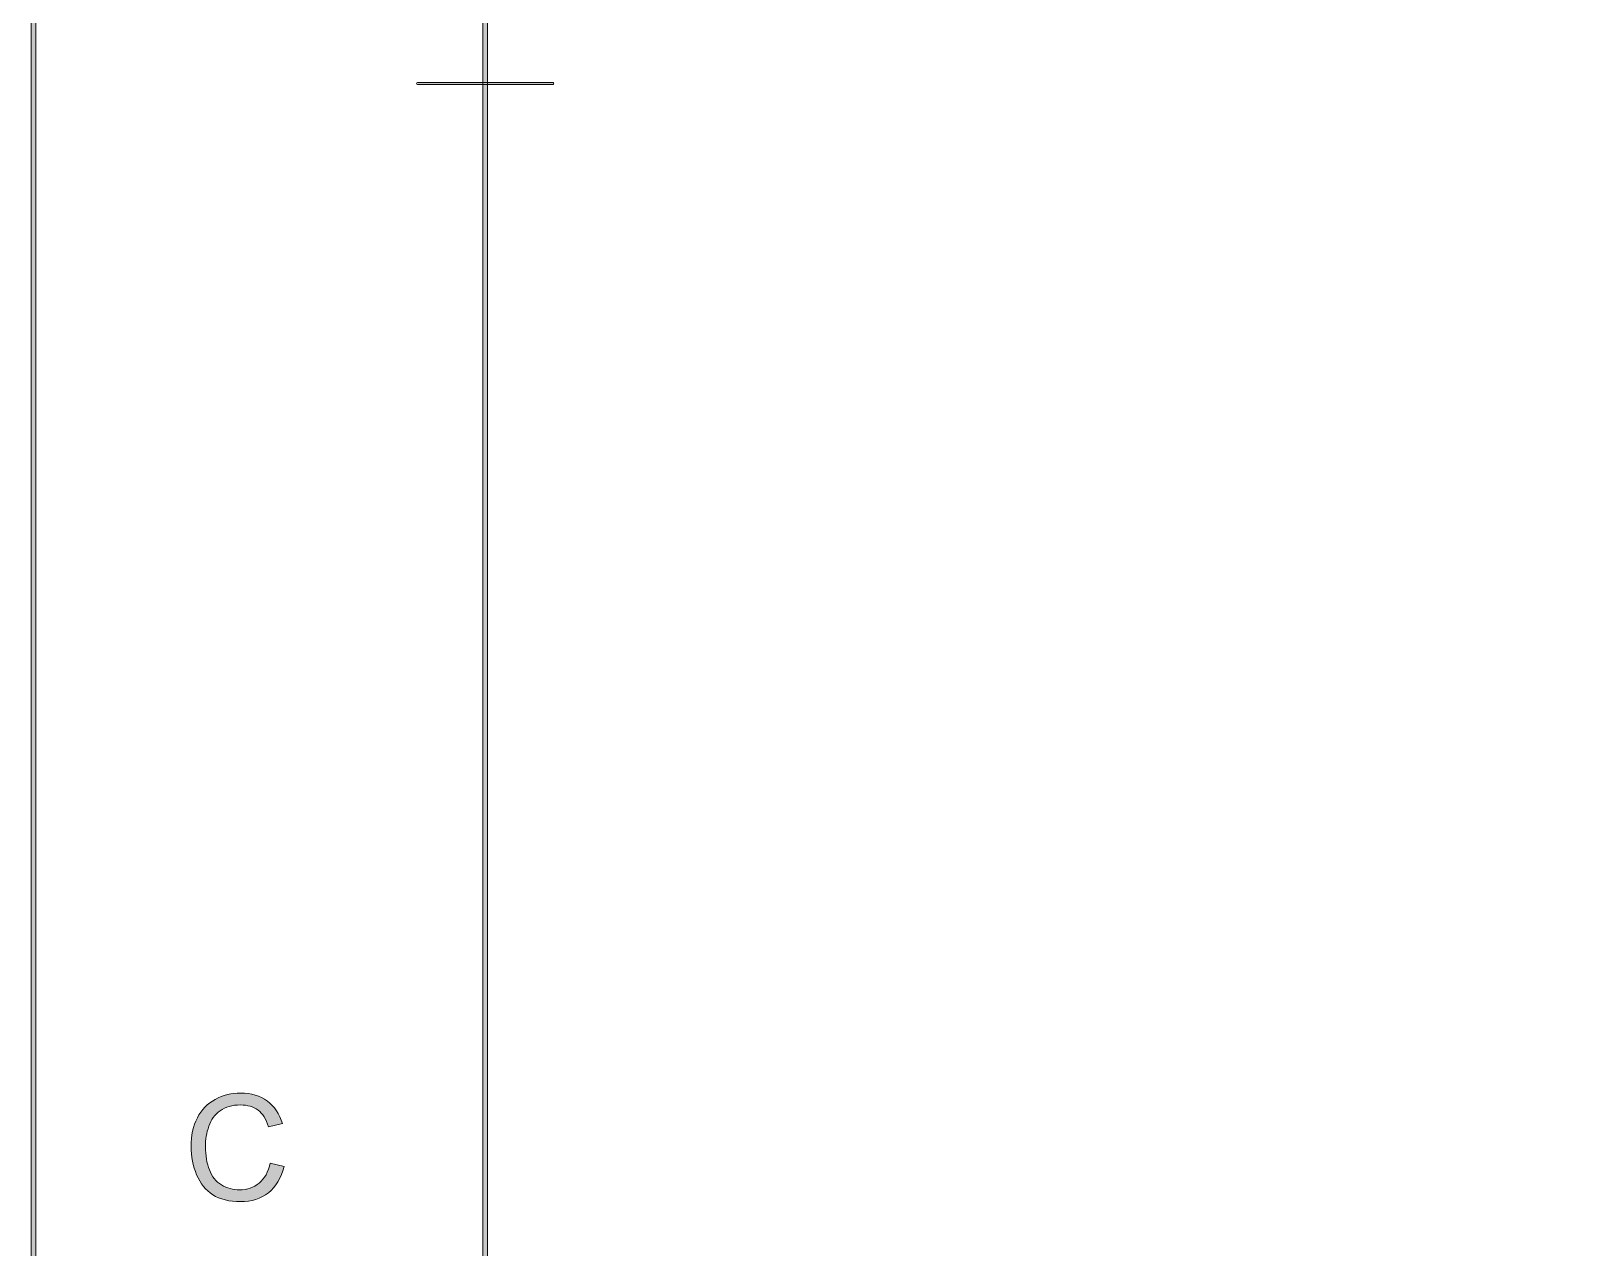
# Model space of a CAD drawing. Header units: inches. Extents: x 0.54 to 10.46, y 0.74 to 7.76.
# Drawn here: x 0.535 to 1.69, y 5.059 to 5.96 of the extents above; entities that cross this region are included whole.
import ezdxf

# ---------------------------------------------------------------- set-up
doc = ezdxf.new("R2010")
doc.units = ezdxf.units.IN
doc.header["$MEASUREMENT"] = 0
doc.layers.add('BG', color=7, linetype='Continuous')

# ---------------------------------------------------------------- blocks, each defined once
blk = doc.blocks.new('block 3')
at = {"layer": 'BG', "true_color": 0xffffff}
h = blk.add_hatch(color=7, dxfattribs=at)
h.dxf.hatch_style = 2
edge = h.paths.add_edge_path()
edge.add_spline(control_points=[(10.296, 0.9061), (10.296, 0.9061), (0.8711, 0.9061), (0.8711, 0.9061), (0.8702, 0.9061), (0.8694, 0.9069), (0.8694, 0.9079), (0.8694, 0.9079), (0.8694, 7.5922), (0.8694, 7.5922), (0.8694, 7.5931), (0.8702, 7.5939), (0.8711, 7.5939), (0.8711, 7.5939), (10.296, 7.5939), (10.296, 7.5939), (10.297, 7.5939), (10.2977, 7.5931), (10.2977, 7.5922), (10.2977, 7.5922), (10.2977, 0.9079), (10.2977, 0.9079), (10.2977, 0.9069), (10.297, 0.9061), (10.296, 0.9061)], knot_values=[0, 0, 0, 0, 1, 1, 1, 2, 2, 2, 3, 3, 3, 4, 4, 4, 5, 5, 5, 6, 6, 6, 7, 7, 7, 8, 8, 8, 8], degree=3, periodic=1)
h.paths.add_polyline_path([(0.8729, 0.9096), (10.2943, 0.9096), (10.2943, 7.5904), (0.8729, 7.5904)])
at = {"layer": 'BG', "lineweight": 0}
blk.add_lwpolyline([(0.8729, 0.9096), (10.2943, 0.9096), (10.2943, 7.5904), (0.8729, 7.5904), (0.8729, 0.9096)], dxfattribs=at)
blk.add_open_spline([(10.296, 0.9061), (10.296, 0.9061), (0.8711, 0.9061), (0.8711, 0.9061), (0.8702, 0.9061), (0.8694, 0.9069), (0.8694, 0.9079), (0.8694, 0.9079), (0.8694, 7.5922), (0.8694, 7.5922), (0.8694, 7.5931), (0.8702, 7.5939), (0.8711, 7.5939), (0.8711, 7.5939), (10.296, 7.5939), (10.296, 7.5939), (10.297, 7.5939), (10.2977, 7.5931), (10.2977, 7.5922), (10.2977, 7.5922), (10.2977, 0.9079), (10.2977, 0.9079), (10.2977, 0.9069), (10.297, 0.9061), (10.296, 0.9061)], degree=3, knots=[0, 0, 0, 0, 1, 1, 1, 2, 2, 2, 3, 3, 3, 4, 4, 4, 5, 5, 5, 6, 6, 6, 7, 7, 7, 8, 8, 8, 8], dxfattribs=at)
blk = doc.blocks.new('block 2')
at = {"layer": 'BG'}
blk.add_blockref('block 3', (0, 0), dxfattribs=at)
blk = doc.blocks.new('block 13')
at = {"layer": 'BG', "true_color": 0xffffff}
h = blk.add_hatch(color=7, dxfattribs=at)
h.dxf.hatch_style = 2
edge = h.paths.add_edge_path()
edge.add_spline(control_points=[(0.9213, 5.9204), (0.9213, 5.9204), (0.821, 5.9204), (0.821, 5.9204), (0.8206, 5.9204), (0.8203, 5.9207), (0.8203, 5.9211), (0.8203, 5.9215), (0.8206, 5.9218), (0.821, 5.9218), (0.821, 5.9218), (0.9213, 5.9218), (0.9213, 5.9218), (0.9216, 5.9218), (0.9219, 5.9215), (0.9219, 5.9211), (0.9219, 5.9207), (0.9216, 5.9204), (0.9213, 5.9204)], knot_values=[0, 0, 0, 0, 1, 1, 1, 2, 2, 2, 3, 3, 3, 4, 4, 4, 5, 5, 5, 6, 6, 6, 6], degree=3, periodic=1)
at = {"layer": 'BG', "lineweight": 0}
blk.add_open_spline([(0.9213, 5.9204), (0.9213, 5.9204), (0.821, 5.9204), (0.821, 5.9204), (0.8206, 5.9204), (0.8203, 5.9207), (0.8203, 5.9211), (0.8203, 5.9215), (0.8206, 5.9218), (0.821, 5.9218), (0.821, 5.9218), (0.9213, 5.9218), (0.9213, 5.9218), (0.9216, 5.9218), (0.9219, 5.9215), (0.9219, 5.9211), (0.9219, 5.9207), (0.9216, 5.9204), (0.9213, 5.9204)], degree=3, knots=[0, 0, 0, 0, 1, 1, 1, 2, 2, 2, 3, 3, 3, 4, 4, 4, 5, 5, 5, 6, 6, 6, 6], dxfattribs=at)
blk = doc.blocks.new('block 12')
at = {"layer": 'BG'}
blk.add_blockref('block 13', (0, 0), dxfattribs=at)
blk = doc.blocks.new('block 21')
at = {"layer": 'BG', "true_color": 0xffffff}
h = blk.add_hatch(color=7, dxfattribs=at)
h.dxf.hatch_style = 2
edge = h.paths.add_edge_path()
edge.add_spline(control_points=[(0.712, 5.122), (0.712, 5.122), (0.7223, 5.1194), (0.7223, 5.1194), (0.7201, 5.1109), (0.7163, 5.1045), (0.7107, 5.1), (0.705, 5.0956), (0.6982, 5.0934), (0.6901, 5.0934), (0.6817, 5.0934), (0.6749, 5.0951), (0.6696, 5.0985), (0.6644, 5.1019), (0.6604, 5.1068), (0.6576, 5.1133), (0.6549, 5.1198), (0.6535, 5.1268), (0.6535, 5.1342), (0.6535, 5.1423), (0.655, 5.1494), (0.6581, 5.1554), (0.6612, 5.1614), (0.6656, 5.166), (0.6714, 5.1691), (0.6771, 5.1723), (0.6834, 5.1738), (0.6902, 5.1738), (0.698, 5.1738), (0.7046, 5.1719), (0.7099, 5.1679), (0.7152, 5.1639), (0.7189, 5.1584), (0.721, 5.1512), (0.721, 5.1512), (0.7108, 5.1488), (0.7108, 5.1488), (0.709, 5.1544), (0.7064, 5.1586), (0.703, 5.1612), (0.6995, 5.1637), (0.6952, 5.165), (0.69, 5.165), (0.684, 5.165), (0.679, 5.1636), (0.675, 5.1607), (0.671, 5.1579), (0.6682, 5.154), (0.6666, 5.1492), (0.6649, 5.1444), (0.6641, 5.1394), (0.6641, 5.1342), (0.6641, 5.1276), (0.6651, 5.1218), (0.667, 5.1169), (0.6689, 5.112), (0.6719, 5.1083), (0.676, 5.1058), (0.6801, 5.1034), (0.6845, 5.1022), (0.6892, 5.1022), (0.695, 5.1022), (0.6999, 5.1038), (0.7039, 5.1072), (0.7079, 5.1105), (0.7106, 5.1154), (0.712, 5.122)], knot_values=[0, 0, 0, 0, 1, 1, 1, 2, 2, 2, 3, 3, 3, 4, 4, 4, 5, 5, 5, 6, 6, 6, 7, 7, 7, 8, 8, 8, 9, 9, 9, 10, 10, 10, 11, 11, 11, 12, 12, 12, 13, 13, 13, 14, 14, 14, 15, 15, 15, 16, 16, 16, 17, 17, 17, 18, 18, 18, 19, 19, 19, 20, 20, 20, 21, 21, 21, 22, 22, 22, 22], degree=3, periodic=1)
at = {"layer": 'BG', "lineweight": 0}
blk.add_open_spline([(0.712, 5.122), (0.712, 5.122), (0.7223, 5.1194), (0.7223, 5.1194), (0.7201, 5.1109), (0.7163, 5.1045), (0.7107, 5.1), (0.705, 5.0956), (0.6982, 5.0934), (0.6901, 5.0934), (0.6817, 5.0934), (0.6749, 5.0951), (0.6696, 5.0985), (0.6644, 5.1019), (0.6604, 5.1068), (0.6576, 5.1133), (0.6549, 5.1198), (0.6535, 5.1268), (0.6535, 5.1342), (0.6535, 5.1423), (0.655, 5.1494), (0.6581, 5.1554), (0.6612, 5.1614), (0.6656, 5.166), (0.6714, 5.1691), (0.6771, 5.1723), (0.6834, 5.1738), (0.6902, 5.1738), (0.698, 5.1738), (0.7046, 5.1719), (0.7099, 5.1679), (0.7152, 5.1639), (0.7189, 5.1584), (0.721, 5.1512), (0.721, 5.1512), (0.7108, 5.1488), (0.7108, 5.1488), (0.709, 5.1544), (0.7064, 5.1586), (0.703, 5.1612), (0.6995, 5.1637), (0.6952, 5.165), (0.69, 5.165), (0.684, 5.165), (0.679, 5.1636), (0.675, 5.1607), (0.671, 5.1579), (0.6682, 5.154), (0.6666, 5.1492), (0.6649, 5.1444), (0.6641, 5.1394), (0.6641, 5.1342), (0.6641, 5.1276), (0.6651, 5.1218), (0.667, 5.1169), (0.6689, 5.112), (0.6719, 5.1083), (0.676, 5.1058), (0.6801, 5.1034), (0.6845, 5.1022), (0.6892, 5.1022), (0.695, 5.1022), (0.6999, 5.1038), (0.7039, 5.1072), (0.7079, 5.1105), (0.7106, 5.1154), (0.712, 5.122)], degree=3, knots=[0, 0, 0, 0, 1, 1, 1, 2, 2, 2, 3, 3, 3, 4, 4, 4, 5, 5, 5, 6, 6, 6, 7, 7, 7, 8, 8, 8, 9, 9, 9, 10, 10, 10, 11, 11, 11, 12, 12, 12, 13, 13, 13, 14, 14, 14, 15, 15, 15, 16, 16, 16, 17, 17, 17, 18, 18, 18, 19, 19, 19, 20, 20, 20, 21, 21, 21, 22, 22, 22, 22], dxfattribs=at)
blk = doc.blocks.new('block 20')
at = {"layer": 'BG'}
blk.add_blockref('block 21', (0, 0), dxfattribs=at)
blk = doc.blocks.new('block 69')
at = {"layer": 'BG', "true_color": 0xffffff}
h = blk.add_hatch(color=7, dxfattribs=at)
h.dxf.hatch_style = 2
edge = h.paths.add_edge_path()
edge.add_spline(control_points=[(10.4631, 0.739), (10.4631, 0.739), (0.5369, 0.739), (0.5369, 0.739), (0.5359, 0.739), (0.5352, 0.7398), (0.5352, 0.7407), (0.5352, 0.7407), (0.5352, 7.7593), (0.5352, 7.7593), (0.5352, 7.7602), (0.5359, 7.761), (0.5369, 7.761), (0.5369, 7.761), (10.4631, 7.761), (10.4631, 7.761), (10.4641, 7.761), (10.4648, 7.7602), (10.4648, 7.7593), (10.4648, 7.7593), (10.4648, 0.7407), (10.4648, 0.7407), (10.4648, 0.7398), (10.4641, 0.739), (10.4631, 0.739)], knot_values=[0, 0, 0, 0, 1, 1, 1, 2, 2, 2, 3, 3, 3, 4, 4, 4, 5, 5, 5, 6, 6, 6, 7, 7, 7, 8, 8, 8, 8], degree=3, periodic=1)
h.paths.add_polyline_path([(0.5386, 0.7425), (10.4614, 0.7425), (10.4614, 7.7575), (0.5386, 7.7575)])
at = {"layer": 'BG', "lineweight": 0}
blk.add_lwpolyline([(0.5386, 0.7425), (10.4614, 0.7425), (10.4614, 7.7575), (0.5386, 7.7575), (0.5386, 0.7425)], dxfattribs=at)
blk.add_open_spline([(10.4631, 0.739), (10.4631, 0.739), (0.5369, 0.739), (0.5369, 0.739), (0.5359, 0.739), (0.5352, 0.7398), (0.5352, 0.7407), (0.5352, 0.7407), (0.5352, 7.7593), (0.5352, 7.7593), (0.5352, 7.7602), (0.5359, 7.761), (0.5369, 7.761), (0.5369, 7.761), (10.4631, 7.761), (10.4631, 7.761), (10.4641, 7.761), (10.4648, 7.7602), (10.4648, 7.7593), (10.4648, 7.7593), (10.4648, 0.7407), (10.4648, 0.7407), (10.4648, 0.7398), (10.4641, 0.739), (10.4631, 0.739)], degree=3, knots=[0, 0, 0, 0, 1, 1, 1, 2, 2, 2, 3, 3, 3, 4, 4, 4, 5, 5, 5, 6, 6, 6, 7, 7, 7, 8, 8, 8, 8], dxfattribs=at)
blk = doc.blocks.new('block 68')
at = {"layer": 'BG'}
blk.add_blockref('block 69', (0, 0), dxfattribs=at)

msp = doc.modelspace()

# ---------------------------------------------------------------- block references
at = {"layer": 'BG'}
for name in ['block 68', 'block 2', 'block 12', 'block 20']:
    msp.add_blockref(name, (0, 0), dxfattribs=at)

doc.saveas('drawing.dxf')
